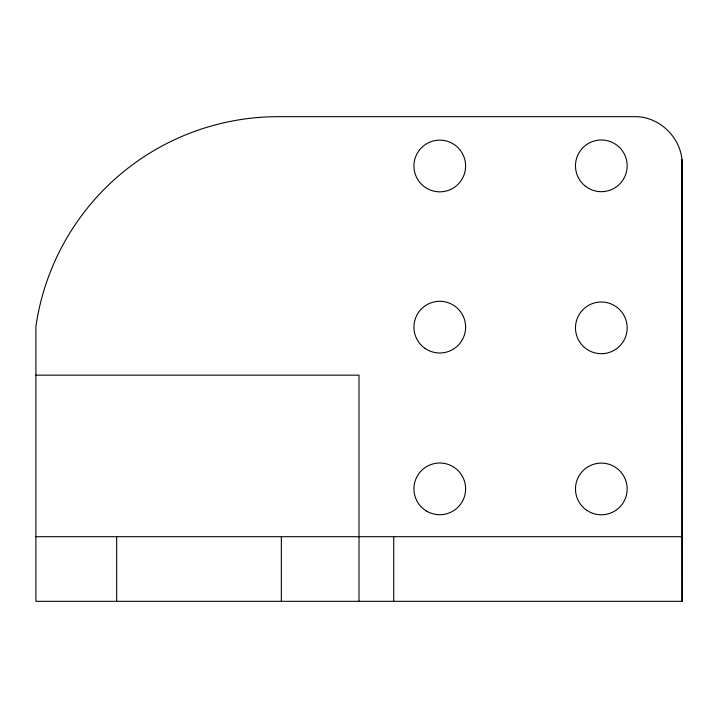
<?xml version="1.0" encoding="UTF-8"?>
<svg xmlns="http://www.w3.org/2000/svg" width="718" height="718" viewBox="0 0 718 718"><rect width="100%" height="100%" fill="white"/><g stroke="black" fill="none" stroke-linecap="round" stroke-linejoin="round"><path stroke-width="1.08" d="M35.9 375.155L359 375.155L359 601.325M35.9 536.705L682.1 536.705M682.1 601.325L35.9 601.325L35.9 326.475A244.847 244.847 0 0 1 278.225 116.675L634.407 116.675C660.425 116.101 683.437 139.795 682.1 165.786L682.1 601.325L681.867 159.432M393.724 536.705L393.724 601.325M281.348 536.705L281.348 601.325M116.675 536.705L116.675 601.325M425.586 187.595A25.848 25.848 0 0 0 465.578 167.474A25.848 25.848 0 0 0 428.161 142.9A25.848 25.848 0 0 0 425.586 187.595M426.851 511.252A25.848 25.848 0 0 0 465.623 488.859A25.848 25.848 0 0 0 426.851 466.476A25.848 25.848 0 0 0 426.851 511.252M585.367 186.168A25.848 25.848 0 0 0 626.913 169.493A25.848 25.848 0 0 0 591.695 141.85A25.848 25.848 0 0 0 585.367 186.168M586.705 510.265A25.848 25.848 0 0 0 627.092 490.959A25.848 25.848 0 0 0 590.178 465.632A25.848 25.848 0 0 0 586.705 510.265M583.599 346.659A25.848 25.848 0 0 0 626.482 333.798A25.848 25.848 0 0 0 593.903 303.095A25.848 25.848 0 0 0 583.599 346.659M425.065 348.401A25.848 25.848 0 0 0 465.533 329.257A25.848 25.848 0 0 0 428.727 303.777A25.848 25.848 0 0 0 425.065 348.401"/></g></svg>
